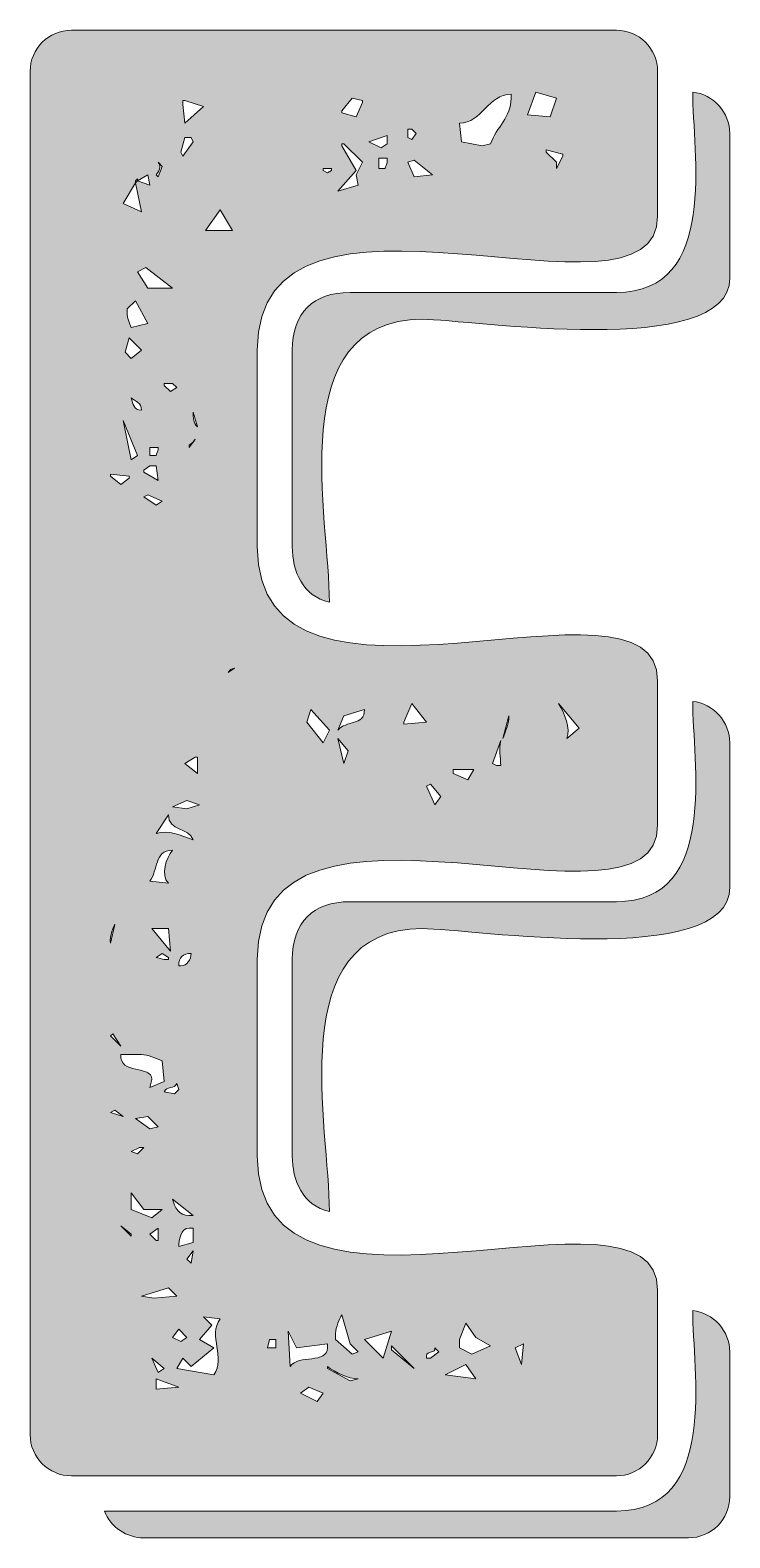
# Model space of a CAD drawing. Header units: inches. Extents: x 1.7 to 13.2, y -16.3 to -1.7.
# Drawn here: x 3.583 to 4.691, y -7.374 to -4.988 of the extents above; entities that cross this region are included whole.
import ezdxf

# ---------------------------------------------------------------- set-up
doc = ezdxf.new("R2010")
doc.units = ezdxf.units.IN
doc.header["$MEASUREMENT"] = 0
doc.layers.add('Layer 1', color=7, linetype='Continuous')

# ---------------------------------------------------------------- blocks, each defined once
blk = doc.blocks.new('block 29')
at = {"layer": 'Layer 1', "true_color": 0xffffff}
h = blk.add_hatch(color=7, dxfattribs=at)
h.dxf.hatch_style = 2
edge = h.paths.add_edge_path()
edge.add_spline(control_points=[(4.5762, -5.0532), (4.5762, -5.0532), (4.5762, -5.282), (4.5762, -5.282), (4.5762, -5.4814), (3.9422, -5.1709), (3.9422, -5.4945), (3.9422, -5.4945), (3.9422, -5.805), (3.9422, -5.805), (3.9422, -6.1286), (4.5762, -5.8181), (4.5762, -6.0174), (4.5762, -6.0174), (4.5762, -6.2462), (4.5762, -6.2462), (4.5762, -6.4456), (3.9422, -6.1351), (3.9422, -6.4587), (3.9422, -6.4587), (3.9422, -6.7692), (3.9422, -6.7692), (3.9422, -7.0928), (4.5762, -6.7823), (4.5762, -6.9817), (4.5762, -6.9817), (4.5762, -7.2105), (4.5762, -7.2105), (4.5762, -7.2464), (4.5468, -7.2758), (4.5109, -7.2758), (4.5109, -7.2758), (3.648, -7.2758), (3.648, -7.2758), (3.612, -7.2758), (3.5826, -7.2464), (3.5826, -7.2105), (3.5826, -7.2105), (3.5826, -5.0532), (3.5826, -5.0532), (3.5826, -5.0173), (3.612, -4.9879), (3.648, -4.9879), (3.648, -4.9879), (4.5109, -4.9879), (4.5109, -4.9879), (4.5468, -4.9879), (4.5762, -5.0173), (4.5762, -5.0532)], knot_values=[0, 0, 0, 0, 1, 1, 1, 2, 2, 2, 3, 3, 3, 4, 4, 4, 5, 5, 5, 6, 6, 6, 7, 7, 7, 8, 8, 8, 9, 9, 9, 10, 10, 10, 11, 11, 11, 12, 12, 12, 13, 13, 13, 14, 14, 14, 15, 15, 15, 16, 16, 16, 16], degree=3, periodic=1)
edge = h.paths.add_edge_path()
edge.add_spline(control_points=[(3.7003, -7.3314), (3.7003, -7.3314), (4.5109, -7.3314), (4.5109, -7.3314), (4.6743, -7.3314), (4.6318, -7.1091), (4.6318, -7.0143), (4.6645, -7.0176), (4.6906, -7.047), (4.6906, -7.0797), (4.6906, -7.0797), (4.6906, -7.3085), (4.6906, -7.3085), (4.6906, -7.3445), (4.6612, -7.3739), (4.6253, -7.3739), (4.6253, -7.3739), (3.7624, -7.3739), (3.7624, -7.3739), (3.7362, -7.3739), (3.7101, -7.3575), (3.7003, -7.3314)], knot_values=[0, 0, 0, 0, 1, 1, 1, 2, 2, 2, 3, 3, 3, 4, 4, 4, 5, 5, 5, 6, 6, 6, 7, 7, 7, 7], degree=3, periodic=1)
edge = h.paths.add_edge_path()
edge.add_spline(control_points=[(3.7166, -6.4031), (3.7166, -6.4031), (3.7068, -6.4227), (3.7101, -6.4325), (3.7101, -6.4325), (3.7166, -6.4031), (3.7166, -6.4031)], knot_values=[0, 0, 0, 0, 1, 1, 1, 2, 2, 2, 2], degree=3, periodic=1)
h.paths.add_polyline_path([(3.7101, -5.6939), (3.7264, -5.7069), (3.7395, -5.6971), (3.7395, -5.6939), (3.7101, -5.6906)])
h.paths.add_polyline_path([(3.7264, -6.596), (3.7134, -6.5764), (3.7101, -6.5796)])
h.paths.add_polyline_path([(3.7297, -6.7071), (3.7166, -6.6973), (3.7101, -6.7006)])
edge = h.paths.add_edge_path()
edge.add_spline(control_points=[(3.7591, -6.609), (3.7591, -6.609), (3.7264, -6.609), (3.7264, -6.609), (3.7232, -6.6417), (3.7755, -6.6254), (3.7755, -6.6483), (3.7755, -6.6483), (3.7722, -6.6613), (3.7722, -6.6613), (3.7722, -6.6613), (3.7951, -6.6515), (3.7951, -6.6515), (3.7951, -6.6515), (3.7918, -6.6189), (3.7918, -6.6189), (3.782, -6.6156), (3.7689, -6.609), (3.7591, -6.609)], knot_values=[0, 0, 0, 0, 1, 1, 1, 2, 2, 2, 3, 3, 3, 4, 4, 4, 5, 5, 5, 6, 6, 6, 6], degree=3, periodic=1)
h.paths.add_polyline_path([(3.7428, -6.8967), (3.7428, -6.8934), (3.7264, -6.8803)])
h.paths.add_polyline_path([(3.7591, -5.2755), (3.7493, -5.2297), (3.7297, -5.2624)])
h.paths.add_polyline_path([(3.7297, -5.6056), (3.7428, -5.6677), (3.7526, -5.6612)])
h.paths.add_polyline_path([(3.733, -5.4977), (3.7428, -5.5076), (3.7591, -5.4945), (3.7395, -5.4749)])
edge = h.paths.add_edge_path()
edge.add_spline(control_points=[(3.7362, -5.4291), (3.7362, -5.4291), (3.7362, -5.4356), (3.7362, -5.4356), (3.7362, -5.4422), (3.7395, -5.452), (3.7428, -5.4585), (3.7428, -5.4585), (3.7689, -5.452), (3.7689, -5.452), (3.7689, -5.452), (3.7493, -5.416), (3.7493, -5.416), (3.7493, -5.416), (3.7362, -5.4291), (3.7362, -5.4291)], knot_values=[0, 0, 0, 0, 1, 1, 1, 2, 2, 2, 3, 3, 3, 4, 4, 4, 5, 5, 5, 5], degree=3, periodic=1)
edge = h.paths.add_edge_path()
edge.add_spline(control_points=[(3.7591, -5.5893), (3.7591, -5.5762), (3.7493, -5.5762), (3.7428, -5.5697), (3.746, -5.5795), (3.746, -5.5893), (3.7591, -5.5893)], knot_values=[0, 0, 0, 0, 1, 1, 1, 2, 2, 2, 2], degree=3, periodic=1)
h.paths.add_polyline_path([(3.7558, -6.7561), (3.7428, -6.7627), (3.7526, -6.7659), (3.7624, -6.7561)])
h.paths.add_polyline_path([(3.7428, -6.8542), (3.7755, -6.8673), (3.7918, -6.8542), (3.7624, -6.8542), (3.7428, -6.828)])
edge = h.paths.add_edge_path()
edge.add_spline(control_points=[(3.7526, -5.2265), (3.7526, -5.2265), (3.7722, -5.233), (3.7722, -5.233), (3.7722, -5.233), (3.7689, -5.2167), (3.7689, -5.2167), (3.7689, -5.2167), (3.7526, -5.2265), (3.7526, -5.2265), (3.7526, -5.2265), (3.7526, -5.2232), (3.7526, -5.2232), (3.7493, -5.2265), (3.7493, -5.2265), (3.7493, -5.2297), (3.7493, -5.2297), (3.7526, -5.2265), (3.7526, -5.2265)], knot_values=[0, 0, 0, 0, 1, 1, 1, 2, 2, 2, 3, 3, 3, 4, 4, 4, 5, 5, 5, 6, 6, 6, 6], degree=3, periodic=1)
h.paths.add_polyline_path([(3.7689, -6.7071), (3.7493, -6.7104), (3.7722, -6.7267), (3.7853, -6.7234)])
h.paths.add_polyline_path([(3.7657, -5.3637), (3.7526, -5.3703), (3.7689, -5.3964), (3.8081, -5.3964)])
h.paths.add_polyline_path([(3.8016, -6.9784), (3.7591, -6.9915), (3.7787, -6.9947), (3.8147, -6.9915)])
h.paths.add_polyline_path([(3.7722, -5.6775), (3.7624, -5.6841), (3.7624, -5.6873), (3.7853, -5.7004), (3.782, -5.6775)])
h.paths.add_polyline_path([(3.782, -5.7396), (3.7918, -5.7331), (3.7689, -5.7233), (3.7624, -5.7265)])
edge = h.paths.add_edge_path()
edge.add_spline(control_points=[(3.7722, -5.6612), (3.7722, -5.6612), (3.782, -5.6612), (3.782, -5.6612), (3.782, -5.6579), (3.7853, -5.6546), (3.7853, -5.6514), (3.7853, -5.6514), (3.7853, -5.6481), (3.7853, -5.6481), (3.7853, -5.6481), (3.7722, -5.6481), (3.7722, -5.6481), (3.7722, -5.6481), (3.7722, -5.6612), (3.7722, -5.6612)], knot_values=[0, 0, 0, 0, 1, 1, 1, 2, 2, 2, 3, 3, 3, 4, 4, 4, 5, 5, 5, 5], degree=3, periodic=1)
edge = h.paths.add_edge_path()
edge.add_spline(control_points=[(3.7722, -6.3345), (3.7722, -6.3345), (3.8016, -6.3378), (3.8016, -6.3378), (3.7885, -6.3247), (3.7983, -6.2985), (3.8081, -6.2855), (3.7787, -6.2855), (3.7853, -6.3181), (3.7722, -6.3345)], knot_values=[0, 0, 0, 0, 1, 1, 1, 2, 2, 2, 3, 3, 3, 3], degree=3, periodic=1)
h.paths.add_polyline_path([(3.7722, -6.8934), (3.782, -6.9032), (3.7853, -6.9032), (3.7853, -6.8836)])
h.paths.add_polyline_path([(3.8049, -6.4456), (3.8016, -6.4097), (3.7755, -6.4097)])
h.paths.add_polyline_path([(3.7853, -7.1124), (3.7951, -7.1059), (3.7755, -7.0895)])
edge = h.paths.add_edge_path()
edge.add_spline(control_points=[(3.782, -5.2167), (3.782, -5.2167), (3.7853, -5.2199), (3.7853, -5.2199), (3.7853, -5.2199), (3.7918, -5.2036), (3.7918, -5.2036), (3.7918, -5.2036), (3.7853, -5.197), (3.7853, -5.197), (3.7918, -5.2036), (3.7853, -5.2134), (3.782, -5.2167)], knot_values=[0, 0, 0, 0, 1, 1, 1, 2, 2, 2, 3, 3, 3, 4, 4, 4, 4], degree=3, periodic=1)
edge = h.paths.add_edge_path()
edge.add_spline(control_points=[(3.782, -6.2593), (3.8016, -6.2528), (3.8212, -6.2626), (3.8408, -6.2691), (3.8343, -6.2495), (3.8016, -6.256), (3.8016, -6.2299), (3.8016, -6.2299), (3.782, -6.2593), (3.782, -6.2593)], knot_values=[0, 0, 0, 0, 1, 1, 1, 2, 2, 2, 3, 3, 3, 3], degree=3, periodic=1)
edge = h.paths.add_edge_path()
edge.add_spline(control_points=[(3.7951, -6.4587), (3.7951, -6.4587), (3.8016, -6.4587), (3.8016, -6.4587), (3.8016, -6.4587), (3.8016, -6.4554), (3.8016, -6.4554), (3.8016, -6.4554), (3.7918, -6.4489), (3.7918, -6.4489), (3.7918, -6.4489), (3.782, -6.4554), (3.782, -6.4554), (3.7853, -6.4554), (3.7918, -6.4587), (3.7951, -6.4587)], knot_values=[0, 0, 0, 0, 1, 1, 1, 2, 2, 2, 3, 3, 3, 4, 4, 4, 5, 5, 5, 5], degree=3, periodic=1)
h.paths.add_polyline_path([(3.782, -7.1386), (3.8179, -7.1353), (3.782, -7.1222)])
h.paths.add_polyline_path([(3.7951, -5.55), (3.8049, -5.5599), (3.8147, -5.5533), (3.8081, -5.5468), (3.7951, -5.5468)])
edge = h.paths.add_edge_path()
edge.add_spline(control_points=[(3.7951, -6.6679), (3.7951, -6.6679), (3.8114, -6.6712), (3.8114, -6.6712), (3.8114, -6.6712), (3.8179, -6.6646), (3.8179, -6.6646), (3.8179, -6.6646), (3.8147, -6.6548), (3.8147, -6.6548), (3.8114, -6.6646), (3.7983, -6.6581), (3.7951, -6.6679)], knot_values=[0, 0, 0, 0, 1, 1, 1, 2, 2, 2, 3, 3, 3, 4, 4, 4, 4], degree=3, periodic=1)
h.paths.add_polyline_path([(3.831, -6.2201), (3.8506, -6.2136), (3.831, -6.207), (3.8081, -6.2168)])
edge = h.paths.add_edge_path()
edge.add_spline(control_points=[(3.8081, -6.8378), (3.8114, -6.8509), (3.8179, -6.864), (3.8343, -6.864), (3.8343, -6.864), (3.8408, -6.864), (3.8408, -6.864), (3.8408, -6.864), (3.8081, -6.8378), (3.8081, -6.8378)], knot_values=[0, 0, 0, 0, 1, 1, 1, 2, 2, 2, 3, 3, 3, 3], degree=3, periodic=1)
h.paths.add_polyline_path([(3.8179, -7.0438), (3.8081, -7.0568), (3.8212, -7.0634), (3.831, -7.0568)])
edge = h.paths.add_edge_path()
edge.add_spline(control_points=[(3.8735, -7.0732), (3.8735, -7.0732), (3.8376, -7.1026), (3.8376, -7.1026), (3.8376, -7.1026), (3.8245, -7.0895), (3.8245, -7.0895), (3.8245, -7.0895), (3.8147, -7.1059), (3.8147, -7.1059), (3.8147, -7.1059), (3.8735, -7.1157), (3.8735, -7.1157), (3.8931, -7.0895), (3.8637, -7.0536), (3.8833, -7.0274), (3.8833, -7.0274), (3.8572, -7.0242), (3.8572, -7.0242), (3.8572, -7.0242), (3.8702, -7.0372), (3.8702, -7.0372), (3.8702, -7.0372), (3.8506, -7.0601), (3.8506, -7.0601), (3.8506, -7.0601), (3.8735, -7.0732), (3.8735, -7.0732)], knot_values=[0, 0, 0, 0, 1, 1, 1, 2, 2, 2, 3, 3, 3, 4, 4, 4, 5, 5, 5, 6, 6, 6, 7, 7, 7, 8, 8, 8, 9, 9, 9, 9], degree=3, periodic=1)
edge = h.paths.add_edge_path()
edge.add_spline(control_points=[(3.8179, -6.4685), (3.8179, -6.4685), (3.8212, -6.4685), (3.8212, -6.4685), (3.831, -6.4685), (3.8376, -6.4587), (3.8376, -6.4489), (3.8245, -6.4489), (3.8179, -6.4554), (3.8179, -6.4685)], knot_values=[0, 0, 0, 0, 1, 1, 1, 2, 2, 2, 3, 3, 3, 3], degree=3, periodic=1)
edge = h.paths.add_edge_path()
edge.add_spline(control_points=[(3.8343, -6.8836), (3.8212, -6.8836), (3.8179, -6.9032), (3.8179, -6.913), (3.8179, -6.913), (3.8408, -6.9065), (3.8408, -6.9065), (3.8408, -6.9065), (3.8408, -6.8836), (3.8408, -6.8836), (3.8408, -6.8836), (3.8343, -6.8836), (3.8343, -6.8836)], knot_values=[0, 0, 0, 0, 1, 1, 1, 2, 2, 2, 3, 3, 3, 4, 4, 4, 4], degree=3, periodic=1)
h.paths.add_polyline_path([(3.8212, -5.1807), (3.8245, -5.1872), (3.8408, -5.1644), (3.8376, -5.1578), (3.8278, -5.1578)])
h.paths.add_polyline_path([(3.8278, -5.099), (3.8245, -5.099), (3.8245, -5.1055), (3.8278, -5.1349), (3.8572, -5.1088)])
h.paths.add_polyline_path([(3.8474, -6.1384), (3.8441, -6.1384), (3.8278, -6.1482), (3.8474, -6.1645)])
h.paths.add_polyline_path([(3.8408, -6.9196), (3.831, -6.9326), (3.8376, -6.9392)])
edge = h.paths.add_edge_path()
edge.add_spline(control_points=[(3.8343, -5.6481), (3.8343, -5.6481), (3.8343, -5.6448), (3.8343, -5.6448), (3.8376, -5.6416), (3.8408, -5.6416), (3.8441, -5.635), (3.8441, -5.635), (3.8343, -5.6481), (3.8343, -5.6481)], knot_values=[0, 0, 0, 0, 1, 1, 1, 2, 2, 2, 3, 3, 3, 3], degree=3, periodic=1)
edge = h.paths.add_edge_path()
edge.add_spline(control_points=[(3.8408, -5.5925), (3.8408, -5.6023), (3.8408, -5.6089), (3.8474, -5.6154), (3.8474, -5.6154), (3.8408, -5.5925), (3.8408, -5.5925)], knot_values=[0, 0, 0, 0, 1, 1, 1, 2, 2, 2, 2], degree=3, periodic=1)
h.paths.add_polyline_path([(3.8604, -5.3049), (3.9029, -5.3049), (3.8833, -5.2722)])
edge = h.paths.add_edge_path()
edge.add_spline(control_points=[(3.8964, -6.0044), (3.8964, -6.0044), (3.9062, -5.9978), (3.9062, -5.9978), (3.8997, -5.9978), (3.8997, -6.0011), (3.8964, -6.0044)], knot_values=[0, 0, 0, 0, 1, 1, 1, 2, 2, 2, 2], degree=3, periodic=1)
h.paths.add_polyline_path([(3.9585, -7.0732), (3.9716, -7.0732), (3.9716, -7.0601), (3.9618, -7.0601)])
edge = h.paths.add_edge_path()
edge.add_spline(control_points=[(3.9944, -7.1026), (4.0075, -7.083), (4.0533, -7.0993), (4.0533, -7.0732), (4.0533, -7.0732), (4.0533, -7.0666), (4.0533, -7.0666), (4.0533, -7.0666), (4.0043, -7.0732), (4.0043, -7.0732), (4.0043, -7.0732), (3.9912, -7.047), (3.9912, -7.047), (3.9912, -7.047), (3.9944, -7.1026), (3.9944, -7.1026)], knot_values=[0, 0, 0, 0, 1, 1, 1, 2, 2, 2, 3, 3, 3, 4, 4, 4, 5, 5, 5, 5], degree=3, periodic=1)
edge = h.paths.add_edge_path()
edge.add_spline(control_points=[(4.2036, -5.4455), (3.9814, -5.4455), (4.0566, -5.7625), (4.0566, -5.8932), (4.0141, -5.8834), (3.9977, -5.8442), (3.9977, -5.805), (3.9977, -5.805), (3.9977, -5.4945), (3.9977, -5.4945), (3.9977, -5.4356), (4.0304, -5.403), (4.0892, -5.403), (4.0892, -5.403), (4.5109, -5.403), (4.5109, -5.403), (4.6743, -5.403), (4.6318, -5.1807), (4.6318, -5.0859), (4.6645, -5.0892), (4.6906, -5.1186), (4.6906, -5.1513), (4.6906, -5.1513), (4.6906, -5.3801), (4.6906, -5.3801), (4.6906, -5.5108), (4.2788, -5.4455), (4.2036, -5.4455)], knot_values=[0, 0, 0, 0, 1, 1, 1, 2, 2, 2, 3, 3, 3, 4, 4, 4, 5, 5, 5, 6, 6, 6, 7, 7, 7, 8, 8, 8, 9, 9, 9, 9], degree=3, periodic=1)
edge = h.paths.add_edge_path()
edge.add_spline(control_points=[(4.2036, -6.4097), (3.9814, -6.4097), (4.0566, -6.7267), (4.0566, -6.8575), (4.0141, -6.8477), (3.9977, -6.8084), (3.9977, -6.7692), (3.9977, -6.7692), (3.9977, -6.4587), (3.9977, -6.4587), (3.9977, -6.3999), (4.0304, -6.3672), (4.0892, -6.3672), (4.0892, -6.3672), (4.5109, -6.3672), (4.5109, -6.3672), (4.6743, -6.3672), (4.6318, -6.1449), (4.6318, -6.0501), (4.6645, -6.0534), (4.6906, -6.0828), (4.6906, -6.1155), (4.6906, -6.1155), (4.6906, -6.3443), (4.6906, -6.3443), (4.6906, -6.475), (4.2788, -6.4097), (4.2036, -6.4097)], knot_values=[0, 0, 0, 0, 1, 1, 1, 2, 2, 2, 3, 3, 3, 4, 4, 4, 5, 5, 5, 6, 6, 6, 7, 7, 7, 8, 8, 8, 9, 9, 9, 9], degree=3, periodic=1)
h.paths.add_polyline_path([(4.0239, -7.1353), (4.0108, -7.1451), (4.0369, -7.1582), (4.0467, -7.1451)])
h.paths.add_polyline_path([(4.0566, -6.0959), (4.0271, -6.0632), (4.0206, -6.0828), (4.0467, -6.1155)])
h.paths.add_polyline_path([(4.0467, -5.2101), (4.0533, -5.2134), (4.0598, -5.2101), (4.0598, -5.2069), (4.0467, -5.2069)])
edge = h.paths.add_edge_path()
edge.add_spline(control_points=[(4.0533, -7.1059), (4.0533, -7.1059), (4.0892, -7.1255), (4.0892, -7.1255), (4.0892, -7.1255), (4.1023, -7.1222), (4.1023, -7.1222), (4.086, -7.1222), (4.0664, -7.1124), (4.0533, -7.1026), (4.0533, -7.1026), (4.0533, -7.1059), (4.0533, -7.1059)], knot_values=[0, 0, 0, 0, 1, 1, 1, 2, 2, 2, 3, 3, 3, 4, 4, 4, 4], degree=3, periodic=1)
edge = h.paths.add_edge_path()
edge.add_spline(control_points=[(4.0925, -7.083), (4.0925, -7.083), (4.1023, -7.0797), (4.1023, -7.0797), (4.1023, -7.0797), (4.0892, -7.0666), (4.0892, -7.0666), (4.0892, -7.0666), (4.0762, -7.0209), (4.0762, -7.0209), (4.0729, -7.0274), (4.0664, -7.0405), (4.0664, -7.0503), (4.0664, -7.0503), (4.0664, -7.0601), (4.0664, -7.0601), (4.0664, -7.0601), (4.0925, -7.083), (4.0925, -7.083)], knot_values=[0, 0, 0, 0, 1, 1, 1, 2, 2, 2, 3, 3, 3, 4, 4, 4, 5, 5, 5, 6, 6, 6, 6], degree=3, periodic=1)
h.paths.add_polyline_path([(4.0762, -5.1709), (4.099, -5.2101), (4.0696, -5.2428), (4.1023, -5.233), (4.099, -5.2167), (4.1088, -5.197), (4.0794, -5.1676), (4.0762, -5.1676)])
edge = h.paths.add_edge_path()
edge.add_spline(control_points=[(4.0794, -6.073), (4.0794, -6.073), (4.0696, -6.0959), (4.0696, -6.0959), (4.0827, -6.0795), (4.1121, -6.0894), (4.1121, -6.0632), (4.1121, -6.0632), (4.0794, -6.073), (4.0794, -6.073)], knot_values=[0, 0, 0, 0, 1, 1, 1, 2, 2, 2, 3, 3, 3, 3], degree=3, periodic=1)
h.paths.add_polyline_path([(4.0794, -6.1482), (4.086, -6.1286), (4.0696, -6.109)])
h.paths.add_polyline_path([(4.0925, -5.0957), (4.0762, -5.1153), (4.0762, -5.1186), (4.099, -5.1251), (4.1088, -5.1023), (4.1088, -5.099)])
h.paths.add_polyline_path([(4.1121, -7.0601), (4.1415, -7.0895), (4.1546, -7.047)])
h.paths.add_polyline_path([(4.1187, -5.1644), (4.1383, -5.1742), (4.1481, -5.1676), (4.1481, -5.1546)])
edge = h.paths.add_edge_path()
edge.add_spline(control_points=[(4.135, -5.2069), (4.135, -5.2069), (4.1448, -5.2069), (4.1448, -5.2069), (4.1448, -5.2036), (4.1481, -5.2003), (4.1481, -5.197), (4.1481, -5.197), (4.1481, -5.1905), (4.1481, -5.1905), (4.1481, -5.1905), (4.135, -5.1905), (4.135, -5.1905), (4.135, -5.1905), (4.135, -5.2069), (4.135, -5.2069)], knot_values=[0, 0, 0, 0, 1, 1, 1, 2, 2, 2, 3, 3, 3, 4, 4, 4, 5, 5, 5, 5], degree=3, periodic=1)
h.paths.add_polyline_path([(4.1546, -7.0764), (4.1906, -7.1059), (4.1546, -7.0699)])
h.paths.add_polyline_path([(4.1742, -6.0828), (4.1742, -6.0861), (4.2102, -6.0828), (4.1873, -6.0534)])
h.paths.add_polyline_path([(4.1808, -5.1578), (4.1873, -5.1611), (4.1938, -5.1513), (4.1873, -5.1447), (4.1808, -5.1447)])
h.paths.add_polyline_path([(4.1906, -5.2199), (4.22, -5.2167), (4.1906, -5.1938), (4.1808, -5.197)])
h.paths.add_polyline_path([(4.2232, -6.2136), (4.2331, -6.2005), (4.2167, -6.1809), (4.2102, -6.1841)])
edge = h.paths.add_edge_path()
edge.add_spline(control_points=[(4.2102, -7.0863), (4.2102, -7.0863), (4.2102, -7.0895), (4.2102, -7.0895), (4.2102, -7.0895), (4.2167, -7.0895), (4.2167, -7.0895), (4.2167, -7.0895), (4.2298, -7.0797), (4.2298, -7.0797), (4.2298, -7.0797), (4.2232, -7.0732), (4.2232, -7.0732), (4.2265, -7.083), (4.2102, -7.0764), (4.2102, -7.0863)], knot_values=[0, 0, 0, 0, 1, 1, 1, 2, 2, 2, 3, 3, 3, 4, 4, 4, 5, 5, 5, 5], degree=3, periodic=1)
h.paths.add_polyline_path([(4.2396, -7.1157), (4.2886, -7.1222), (4.2723, -7.0993)])
h.paths.add_polyline_path([(4.2853, -6.158), (4.2527, -6.158), (4.2527, -6.1645), (4.2755, -6.1743)])
edge = h.paths.add_edge_path()
edge.add_spline(control_points=[(4.2625, -5.1349), (4.2625, -5.1349), (4.2657, -5.1644), (4.2657, -5.1644), (4.2657, -5.1644), (4.2984, -5.1709), (4.2984, -5.1709), (4.2984, -5.1709), (4.3115, -5.1676), (4.3115, -5.1676), (4.3213, -5.1415), (4.3442, -5.1251), (4.3442, -5.0957), (4.3442, -5.0957), (4.3442, -5.0892), (4.3442, -5.0892), (4.3082, -5.0892), (4.2984, -5.1349), (4.2625, -5.1349)], knot_values=[0, 0, 0, 0, 1, 1, 1, 2, 2, 2, 3, 3, 3, 4, 4, 4, 5, 5, 5, 6, 6, 6, 6], degree=3, periodic=1)
h.paths.add_polyline_path([(4.2886, -7.0568), (4.2723, -7.034), (4.2625, -7.0601), (4.2625, -7.0732), (4.2821, -7.083), (4.3115, -7.0699)])
edge = h.paths.add_edge_path()
edge.add_spline(control_points=[(4.3278, -6.1122), (4.3278, -6.1122), (4.3148, -6.1482), (4.3148, -6.1482), (4.3148, -6.1482), (4.3213, -6.1515), (4.3213, -6.1515), (4.3213, -6.1515), (4.3278, -6.1515), (4.3278, -6.1515), (4.3278, -6.1384), (4.3246, -6.1253), (4.3278, -6.1122)], knot_values=[0, 0, 0, 0, 1, 1, 1, 2, 2, 2, 3, 3, 3, 4, 4, 4, 4], degree=3, periodic=1)
edge = h.paths.add_edge_path()
edge.add_spline(control_points=[(4.3311, -6.109), (4.3311, -6.109), (4.3409, -6.0861), (4.3409, -6.073), (4.3409, -6.073), (4.3311, -6.109), (4.3311, -6.109)], knot_values=[0, 0, 0, 0, 1, 1, 1, 2, 2, 2, 2], degree=3, periodic=1)
h.paths.add_polyline_path([(4.3638, -7.0666), (4.3507, -7.0732), (4.3605, -7.0993)])
h.paths.add_polyline_path([(4.3703, -5.1219), (4.4063, -5.1251), (4.4161, -5.0957), (4.3834, -5.0859)])
h.paths.add_polyline_path([(4.4161, -5.2069), (4.4259, -5.1872), (4.4259, -5.184), (4.3997, -5.1774), (4.3997, -5.1807), (4.4161, -5.197)])
edge = h.paths.add_edge_path()
edge.add_spline(control_points=[(4.4324, -6.109), (4.4324, -6.109), (4.452, -6.0926), (4.452, -6.0926), (4.452, -6.0926), (4.4194, -6.0534), (4.4194, -6.0534), (4.4292, -6.0697), (4.439, -6.0926), (4.4324, -6.109)], knot_values=[0, 0, 0, 0, 1, 1, 1, 2, 2, 2, 3, 3, 3, 3], degree=3, periodic=1)
at = {"layer": 'Layer 1', "lineweight": 0}
for points in [[(3.8278, -5.099), (3.8245, -5.099), (3.8245, -5.1055), (3.8278, -5.1349), (3.8572, -5.1088), (3.8278, -5.099)], [(4.0925, -5.0957), (4.0762, -5.1153), (4.0762, -5.1186), (4.099, -5.1251), (4.1088, -5.1023), (4.1088, -5.099), (4.0925, -5.0957)], [(4.3703, -5.1219), (4.4063, -5.1251), (4.4161, -5.0957), (4.3834, -5.0859), (4.3703, -5.1219)], [(4.1808, -5.1578), (4.1873, -5.1611), (4.1938, -5.1513), (4.1873, -5.1447), (4.1808, -5.1447), (4.1808, -5.1578)], [(3.8212, -5.1807), (3.8245, -5.1872), (3.8408, -5.1644), (3.8376, -5.1578), (3.8278, -5.1578), (3.8212, -5.1807)], [(4.0762, -5.1709), (4.099, -5.2101), (4.0696, -5.2428), (4.1023, -5.233), (4.099, -5.2167), (4.1088, -5.197), (4.0794, -5.1676), (4.0762, -5.1676), (4.0762, -5.1709)], [(4.1187, -5.1644), (4.1383, -5.1742), (4.1481, -5.1676), (4.1481, -5.1546), (4.1187, -5.1644)], [(4.4161, -5.2069), (4.4259, -5.1872), (4.4259, -5.184), (4.3997, -5.1774), (4.3997, -5.1807), (4.4161, -5.197), (4.4161, -5.2069)], [(4.1906, -5.2199), (4.22, -5.2167), (4.1906, -5.1938), (4.1808, -5.197), (4.1906, -5.2199)], [(4.0467, -5.2101), (4.0533, -5.2134), (4.0598, -5.2101), (4.0598, -5.2069), (4.0467, -5.2069), (4.0467, -5.2101)], [(3.7591, -5.2755), (3.7493, -5.2297), (3.7297, -5.2624), (3.7591, -5.2755)], [(3.8604, -5.3049), (3.9029, -5.3049), (3.8833, -5.2722), (3.8604, -5.3049)], [(3.7657, -5.3637), (3.7526, -5.3703), (3.7689, -5.3964), (3.8081, -5.3964), (3.7657, -5.3637)], [(3.733, -5.4977), (3.7428, -5.5076), (3.7591, -5.4945), (3.7395, -5.4749), (3.733, -5.4977)], [(3.7951, -5.55), (3.8049, -5.5599), (3.8147, -5.5533), (3.8081, -5.5468), (3.7951, -5.5468), (3.7951, -5.55)], [(3.7297, -5.6056), (3.7428, -5.6677), (3.7526, -5.6612), (3.7297, -5.6056)], [(3.7722, -5.6775), (3.7624, -5.6841), (3.7624, -5.6873), (3.7853, -5.7004), (3.782, -5.6775), (3.7722, -5.6775)], [(3.7101, -5.6939), (3.7264, -5.7069), (3.7395, -5.6971), (3.7395, -5.6939), (3.7101, -5.6906), (3.7101, -5.6939)], [(3.782, -5.7396), (3.7918, -5.7331), (3.7689, -5.7233), (3.7624, -5.7265), (3.782, -5.7396)], [(4.1742, -6.0828), (4.1742, -6.0861), (4.2102, -6.0828), (4.1873, -6.0534), (4.1742, -6.0828)], [(4.0566, -6.0959), (4.0271, -6.0632), (4.0206, -6.0828), (4.0467, -6.1155), (4.0566, -6.0959)], [(4.0794, -6.1482), (4.086, -6.1286), (4.0696, -6.109), (4.0794, -6.1482)], [(3.8474, -6.1384), (3.8441, -6.1384), (3.8278, -6.1482), (3.8474, -6.1645), (3.8474, -6.1384)], [(4.2853, -6.158), (4.2527, -6.158), (4.2527, -6.1645), (4.2755, -6.1743), (4.2853, -6.158)], [(4.2232, -6.2136), (4.2331, -6.2005), (4.2167, -6.1809), (4.2102, -6.1841), (4.2232, -6.2136)], [(3.831, -6.2201), (3.8506, -6.2136), (3.831, -6.207), (3.8081, -6.2168), (3.831, -6.2201)], [(3.8049, -6.4456), (3.8016, -6.4097), (3.7755, -6.4097), (3.8049, -6.4456)], [(3.7264, -6.596), (3.7134, -6.5764), (3.7101, -6.5796), (3.7264, -6.596)], [(3.7297, -6.7071), (3.7166, -6.6973), (3.7101, -6.7006), (3.7297, -6.7071)], [(3.7689, -6.7071), (3.7493, -6.7104), (3.7722, -6.7267), (3.7853, -6.7234), (3.7689, -6.7071)], [(3.7558, -6.7561), (3.7428, -6.7627), (3.7526, -6.7659), (3.7624, -6.7561), (3.7558, -6.7561)], [(3.7428, -6.8542), (3.7755, -6.8673), (3.7918, -6.8542), (3.7624, -6.8542), (3.7428, -6.828), (3.7428, -6.8542)], [(3.7428, -6.8967), (3.7428, -6.8934), (3.7264, -6.8803), (3.7428, -6.8967)], [(3.7722, -6.8934), (3.782, -6.9032), (3.7853, -6.9032), (3.7853, -6.8836), (3.7722, -6.8934)], [(3.8408, -6.9196), (3.831, -6.9326), (3.8376, -6.9392), (3.8408, -6.9196)], [(3.8016, -6.9784), (3.7591, -6.9915), (3.7787, -6.9947), (3.8147, -6.9915), (3.8016, -6.9784)], [(4.2886, -7.0568), (4.2723, -7.034), (4.2625, -7.0601), (4.2625, -7.0732), (4.2821, -7.083), (4.3115, -7.0699), (4.2886, -7.0568)], [(3.8179, -7.0438), (3.8081, -7.0568), (3.8212, -7.0634), (3.831, -7.0568), (3.8179, -7.0438)], [(3.9585, -7.0732), (3.9716, -7.0732), (3.9716, -7.0601), (3.9618, -7.0601), (3.9585, -7.0732)], [(4.1121, -7.0601), (4.1415, -7.0895), (4.1546, -7.047), (4.1121, -7.0601)], [(4.1546, -7.0764), (4.1906, -7.1059), (4.1546, -7.0699), (4.1546, -7.0764)], [(4.3638, -7.0666), (4.3507, -7.0732), (4.3605, -7.0993), (4.3638, -7.0666)], [(3.7853, -7.1124), (3.7951, -7.1059), (3.7755, -7.0895), (3.7853, -7.1124)], [(4.2396, -7.1157), (4.2886, -7.1222), (4.2723, -7.0993), (4.2396, -7.1157)], [(3.782, -7.1386), (3.8179, -7.1353), (3.782, -7.1222), (3.782, -7.1386)], [(4.0239, -7.1353), (4.0108, -7.1451), (4.0369, -7.1582), (4.0467, -7.1451), (4.0239, -7.1353)]]:
    blk.add_lwpolyline(points, dxfattribs=at)
for points, knots in [([(4.5762, -5.0532), (4.5762, -5.0532), (4.5762, -5.282), (4.5762, -5.282), (4.5762, -5.4814), (3.9422, -5.1709), (3.9422, -5.4945), (3.9422, -5.4945), (3.9422, -5.805), (3.9422, -5.805), (3.9422, -6.1286), (4.5762, -5.8181), (4.5762, -6.0174), (4.5762, -6.0174), (4.5762, -6.2462), (4.5762, -6.2462), (4.5762, -6.4456), (3.9422, -6.1351), (3.9422, -6.4587), (3.9422, -6.4587), (3.9422, -6.7692), (3.9422, -6.7692), (3.9422, -7.0928), (4.5762, -6.7823), (4.5762, -6.9817), (4.5762, -6.9817), (4.5762, -7.2105), (4.5762, -7.2105), (4.5762, -7.2464), (4.5468, -7.2758), (4.5109, -7.2758), (4.5109, -7.2758), (3.648, -7.2758), (3.648, -7.2758), (3.612, -7.2758), (3.5826, -7.2464), (3.5826, -7.2105), (3.5826, -7.2105), (3.5826, -5.0532), (3.5826, -5.0532), (3.5826, -5.0173), (3.612, -4.9879), (3.648, -4.9879), (3.648, -4.9879), (4.5109, -4.9879), (4.5109, -4.9879), (4.5468, -4.9879), (4.5762, -5.0173), (4.5762, -5.0532)], [0, 0, 0, 0, 1, 1, 1, 2, 2, 2, 3, 3, 3, 4, 4, 4, 5, 5, 5, 6, 6, 6, 7, 7, 7, 8, 8, 8, 9, 9, 9, 10, 10, 10, 11, 11, 11, 12, 12, 12, 13, 13, 13, 14, 14, 14, 15, 15, 15, 16, 16, 16, 16]), ([(4.2036, -5.4455), (3.9814, -5.4455), (4.0566, -5.7625), (4.0566, -5.8932), (4.0141, -5.8834), (3.9977, -5.8442), (3.9977, -5.805), (3.9977, -5.805), (3.9977, -5.4945), (3.9977, -5.4945), (3.9977, -5.4356), (4.0304, -5.403), (4.0892, -5.403), (4.0892, -5.403), (4.5109, -5.403), (4.5109, -5.403), (4.6743, -5.403), (4.6318, -5.1807), (4.6318, -5.0859), (4.6645, -5.0892), (4.6906, -5.1186), (4.6906, -5.1513), (4.6906, -5.1513), (4.6906, -5.3801), (4.6906, -5.3801), (4.6906, -5.5108), (4.2788, -5.4455), (4.2036, -5.4455)], [0, 0, 0, 0, 1, 1, 1, 2, 2, 2, 3, 3, 3, 4, 4, 4, 5, 5, 5, 6, 6, 6, 7, 7, 7, 8, 8, 8, 9, 9, 9, 9]), ([(4.2625, -5.1349), (4.2625, -5.1349), (4.2657, -5.1644), (4.2657, -5.1644), (4.2657, -5.1644), (4.2984, -5.1709), (4.2984, -5.1709), (4.2984, -5.1709), (4.3115, -5.1676), (4.3115, -5.1676), (4.3213, -5.1415), (4.3442, -5.1251), (4.3442, -5.0957), (4.3442, -5.0957), (4.3442, -5.0892), (4.3442, -5.0892), (4.3082, -5.0892), (4.2984, -5.1349), (4.2625, -5.1349)], [0, 0, 0, 0, 1, 1, 1, 2, 2, 2, 3, 3, 3, 4, 4, 4, 5, 5, 5, 6, 6, 6, 6]), ([(3.782, -5.2167), (3.782, -5.2167), (3.7853, -5.2199), (3.7853, -5.2199), (3.7853, -5.2199), (3.7918, -5.2036), (3.7918, -5.2036), (3.7918, -5.2036), (3.7853, -5.197), (3.7853, -5.197), (3.7918, -5.2036), (3.7853, -5.2134), (3.782, -5.2167)], [0, 0, 0, 0, 1, 1, 1, 2, 2, 2, 3, 3, 3, 4, 4, 4, 4]), ([(4.135, -5.2069), (4.135, -5.2069), (4.1448, -5.2069), (4.1448, -5.2069), (4.1448, -5.2036), (4.1481, -5.2003), (4.1481, -5.197), (4.1481, -5.197), (4.1481, -5.1905), (4.1481, -5.1905), (4.1481, -5.1905), (4.135, -5.1905), (4.135, -5.1905), (4.135, -5.1905), (4.135, -5.2069), (4.135, -5.2069)], [0, 0, 0, 0, 1, 1, 1, 2, 2, 2, 3, 3, 3, 4, 4, 4, 5, 5, 5, 5]), ([(3.7526, -5.2265), (3.7526, -5.2265), (3.7722, -5.233), (3.7722, -5.233), (3.7722, -5.233), (3.7689, -5.2167), (3.7689, -5.2167), (3.7689, -5.2167), (3.7526, -5.2265), (3.7526, -5.2265), (3.7526, -5.2265), (3.7526, -5.2232), (3.7526, -5.2232), (3.7493, -5.2265), (3.7493, -5.2265), (3.7493, -5.2297), (3.7493, -5.2297), (3.7526, -5.2265), (3.7526, -5.2265)], [0, 0, 0, 0, 1, 1, 1, 2, 2, 2, 3, 3, 3, 4, 4, 4, 5, 5, 5, 6, 6, 6, 6]), ([(3.7362, -5.4291), (3.7362, -5.4291), (3.7362, -5.4356), (3.7362, -5.4356), (3.7362, -5.4422), (3.7395, -5.452), (3.7428, -5.4585), (3.7428, -5.4585), (3.7689, -5.452), (3.7689, -5.452), (3.7689, -5.452), (3.7493, -5.416), (3.7493, -5.416), (3.7493, -5.416), (3.7362, -5.4291), (3.7362, -5.4291)], [0, 0, 0, 0, 1, 1, 1, 2, 2, 2, 3, 3, 3, 4, 4, 4, 5, 5, 5, 5]), ([(3.7591, -5.5893), (3.7591, -5.5762), (3.7493, -5.5762), (3.7428, -5.5697), (3.746, -5.5795), (3.746, -5.5893), (3.7591, -5.5893)], [0, 0, 0, 0, 1, 1, 1, 2, 2, 2, 2]), ([(3.8408, -5.5925), (3.8408, -5.6023), (3.8408, -5.6089), (3.8474, -5.6154), (3.8474, -5.6154), (3.8408, -5.5925), (3.8408, -5.5925)], [0, 0, 0, 0, 1, 1, 1, 2, 2, 2, 2]), ([(3.7722, -5.6612), (3.7722, -5.6612), (3.782, -5.6612), (3.782, -5.6612), (3.782, -5.6579), (3.7853, -5.6546), (3.7853, -5.6514), (3.7853, -5.6514), (3.7853, -5.6481), (3.7853, -5.6481), (3.7853, -5.6481), (3.7722, -5.6481), (3.7722, -5.6481), (3.7722, -5.6481), (3.7722, -5.6612), (3.7722, -5.6612)], [0, 0, 0, 0, 1, 1, 1, 2, 2, 2, 3, 3, 3, 4, 4, 4, 5, 5, 5, 5]), ([(3.8343, -5.6481), (3.8343, -5.6481), (3.8343, -5.6448), (3.8343, -5.6448), (3.8376, -5.6416), (3.8408, -5.6416), (3.8441, -5.635), (3.8441, -5.635), (3.8343, -5.6481), (3.8343, -5.6481)], [0, 0, 0, 0, 1, 1, 1, 2, 2, 2, 3, 3, 3, 3]), ([(3.8964, -6.0044), (3.8964, -6.0044), (3.9062, -5.9978), (3.9062, -5.9978), (3.8997, -5.9978), (3.8997, -6.0011), (3.8964, -6.0044)], [0, 0, 0, 0, 1, 1, 1, 2, 2, 2, 2]), ([(4.2036, -6.4097), (3.9814, -6.4097), (4.0566, -6.7267), (4.0566, -6.8575), (4.0141, -6.8477), (3.9977, -6.8084), (3.9977, -6.7692), (3.9977, -6.7692), (3.9977, -6.4587), (3.9977, -6.4587), (3.9977, -6.3999), (4.0304, -6.3672), (4.0892, -6.3672), (4.0892, -6.3672), (4.5109, -6.3672), (4.5109, -6.3672), (4.6743, -6.3672), (4.6318, -6.1449), (4.6318, -6.0501), (4.6645, -6.0534), (4.6906, -6.0828), (4.6906, -6.1155), (4.6906, -6.1155), (4.6906, -6.3443), (4.6906, -6.3443), (4.6906, -6.475), (4.2788, -6.4097), (4.2036, -6.4097)], [0, 0, 0, 0, 1, 1, 1, 2, 2, 2, 3, 3, 3, 4, 4, 4, 5, 5, 5, 6, 6, 6, 7, 7, 7, 8, 8, 8, 9, 9, 9, 9]), ([(4.4324, -6.109), (4.4324, -6.109), (4.452, -6.0926), (4.452, -6.0926), (4.452, -6.0926), (4.4194, -6.0534), (4.4194, -6.0534), (4.4292, -6.0697), (4.439, -6.0926), (4.4324, -6.109)], [0, 0, 0, 0, 1, 1, 1, 2, 2, 2, 3, 3, 3, 3]), ([(4.0794, -6.073), (4.0794, -6.073), (4.0696, -6.0959), (4.0696, -6.0959), (4.0827, -6.0795), (4.1121, -6.0894), (4.1121, -6.0632), (4.1121, -6.0632), (4.0794, -6.073), (4.0794, -6.073)], [0, 0, 0, 0, 1, 1, 1, 2, 2, 2, 3, 3, 3, 3]), ([(4.3311, -6.109), (4.3311, -6.109), (4.3409, -6.0861), (4.3409, -6.073), (4.3409, -6.073), (4.3311, -6.109), (4.3311, -6.109)], [0, 0, 0, 0, 1, 1, 1, 2, 2, 2, 2]), ([(4.3278, -6.1122), (4.3278, -6.1122), (4.3148, -6.1482), (4.3148, -6.1482), (4.3148, -6.1482), (4.3213, -6.1515), (4.3213, -6.1515), (4.3213, -6.1515), (4.3278, -6.1515), (4.3278, -6.1515), (4.3278, -6.1384), (4.3246, -6.1253), (4.3278, -6.1122)], [0, 0, 0, 0, 1, 1, 1, 2, 2, 2, 3, 3, 3, 4, 4, 4, 4]), ([(3.782, -6.2593), (3.8016, -6.2528), (3.8212, -6.2626), (3.8408, -6.2691), (3.8343, -6.2495), (3.8016, -6.256), (3.8016, -6.2299), (3.8016, -6.2299), (3.782, -6.2593), (3.782, -6.2593)], [0, 0, 0, 0, 1, 1, 1, 2, 2, 2, 3, 3, 3, 3]), ([(3.7722, -6.3345), (3.7722, -6.3345), (3.8016, -6.3378), (3.8016, -6.3378), (3.7885, -6.3247), (3.7983, -6.2985), (3.8081, -6.2855), (3.7787, -6.2855), (3.7853, -6.3181), (3.7722, -6.3345)], [0, 0, 0, 0, 1, 1, 1, 2, 2, 2, 3, 3, 3, 3]), ([(3.7166, -6.4031), (3.7166, -6.4031), (3.7068, -6.4227), (3.7101, -6.4325), (3.7101, -6.4325), (3.7166, -6.4031), (3.7166, -6.4031)], [0, 0, 0, 0, 1, 1, 1, 2, 2, 2, 2]), ([(3.7951, -6.4587), (3.7951, -6.4587), (3.8016, -6.4587), (3.8016, -6.4587), (3.8016, -6.4587), (3.8016, -6.4554), (3.8016, -6.4554), (3.8016, -6.4554), (3.7918, -6.4489), (3.7918, -6.4489), (3.7918, -6.4489), (3.782, -6.4554), (3.782, -6.4554), (3.7853, -6.4554), (3.7918, -6.4587), (3.7951, -6.4587)], [0, 0, 0, 0, 1, 1, 1, 2, 2, 2, 3, 3, 3, 4, 4, 4, 5, 5, 5, 5]), ([(3.8179, -6.4685), (3.8179, -6.4685), (3.8212, -6.4685), (3.8212, -6.4685), (3.831, -6.4685), (3.8376, -6.4587), (3.8376, -6.4489), (3.8245, -6.4489), (3.8179, -6.4554), (3.8179, -6.4685)], [0, 0, 0, 0, 1, 1, 1, 2, 2, 2, 3, 3, 3, 3]), ([(3.7591, -6.609), (3.7591, -6.609), (3.7264, -6.609), (3.7264, -6.609), (3.7232, -6.6417), (3.7755, -6.6254), (3.7755, -6.6483), (3.7755, -6.6483), (3.7722, -6.6613), (3.7722, -6.6613), (3.7722, -6.6613), (3.7951, -6.6515), (3.7951, -6.6515), (3.7951, -6.6515), (3.7918, -6.6189), (3.7918, -6.6189), (3.782, -6.6156), (3.7689, -6.609), (3.7591, -6.609)], [0, 0, 0, 0, 1, 1, 1, 2, 2, 2, 3, 3, 3, 4, 4, 4, 5, 5, 5, 6, 6, 6, 6]), ([(3.7951, -6.6679), (3.7951, -6.6679), (3.8114, -6.6712), (3.8114, -6.6712), (3.8114, -6.6712), (3.8179, -6.6646), (3.8179, -6.6646), (3.8179, -6.6646), (3.8147, -6.6548), (3.8147, -6.6548), (3.8114, -6.6646), (3.7983, -6.6581), (3.7951, -6.6679)], [0, 0, 0, 0, 1, 1, 1, 2, 2, 2, 3, 3, 3, 4, 4, 4, 4]), ([(3.8081, -6.8378), (3.8114, -6.8509), (3.8179, -6.864), (3.8343, -6.864), (3.8343, -6.864), (3.8408, -6.864), (3.8408, -6.864), (3.8408, -6.864), (3.8081, -6.8378), (3.8081, -6.8378)], [0, 0, 0, 0, 1, 1, 1, 2, 2, 2, 3, 3, 3, 3]), ([(3.8343, -6.8836), (3.8212, -6.8836), (3.8179, -6.9032), (3.8179, -6.913), (3.8179, -6.913), (3.8408, -6.9065), (3.8408, -6.9065), (3.8408, -6.9065), (3.8408, -6.8836), (3.8408, -6.8836), (3.8408, -6.8836), (3.8343, -6.8836), (3.8343, -6.8836)], [0, 0, 0, 0, 1, 1, 1, 2, 2, 2, 3, 3, 3, 4, 4, 4, 4]), ([(3.7003, -7.3314), (3.7003, -7.3314), (4.5109, -7.3314), (4.5109, -7.3314), (4.6743, -7.3314), (4.6318, -7.1091), (4.6318, -7.0143), (4.6645, -7.0176), (4.6906, -7.047), (4.6906, -7.0797), (4.6906, -7.0797), (4.6906, -7.3085), (4.6906, -7.3085), (4.6906, -7.3445), (4.6612, -7.3739), (4.6253, -7.3739), (4.6253, -7.3739), (3.7624, -7.3739), (3.7624, -7.3739), (3.7362, -7.3739), (3.7101, -7.3575), (3.7003, -7.3314)], [0, 0, 0, 0, 1, 1, 1, 2, 2, 2, 3, 3, 3, 4, 4, 4, 5, 5, 5, 6, 6, 6, 7, 7, 7, 7]), ([(3.8735, -7.0732), (3.8735, -7.0732), (3.8376, -7.1026), (3.8376, -7.1026), (3.8376, -7.1026), (3.8245, -7.0895), (3.8245, -7.0895), (3.8245, -7.0895), (3.8147, -7.1059), (3.8147, -7.1059), (3.8147, -7.1059), (3.8735, -7.1157), (3.8735, -7.1157), (3.8931, -7.0895), (3.8637, -7.0536), (3.8833, -7.0274), (3.8833, -7.0274), (3.8572, -7.0242), (3.8572, -7.0242), (3.8572, -7.0242), (3.8702, -7.0372), (3.8702, -7.0372), (3.8702, -7.0372), (3.8506, -7.0601), (3.8506, -7.0601), (3.8506, -7.0601), (3.8735, -7.0732), (3.8735, -7.0732)], [0, 0, 0, 0, 1, 1, 1, 2, 2, 2, 3, 3, 3, 4, 4, 4, 5, 5, 5, 6, 6, 6, 7, 7, 7, 8, 8, 8, 9, 9, 9, 9]), ([(4.0925, -7.083), (4.0925, -7.083), (4.1023, -7.0797), (4.1023, -7.0797), (4.1023, -7.0797), (4.0892, -7.0666), (4.0892, -7.0666), (4.0892, -7.0666), (4.0762, -7.0209), (4.0762, -7.0209), (4.0729, -7.0274), (4.0664, -7.0405), (4.0664, -7.0503), (4.0664, -7.0503), (4.0664, -7.0601), (4.0664, -7.0601), (4.0664, -7.0601), (4.0925, -7.083), (4.0925, -7.083)], [0, 0, 0, 0, 1, 1, 1, 2, 2, 2, 3, 3, 3, 4, 4, 4, 5, 5, 5, 6, 6, 6, 6]), ([(3.9944, -7.1026), (4.0075, -7.083), (4.0533, -7.0993), (4.0533, -7.0732), (4.0533, -7.0732), (4.0533, -7.0666), (4.0533, -7.0666), (4.0533, -7.0666), (4.0043, -7.0732), (4.0043, -7.0732), (4.0043, -7.0732), (3.9912, -7.047), (3.9912, -7.047), (3.9912, -7.047), (3.9944, -7.1026), (3.9944, -7.1026)], [0, 0, 0, 0, 1, 1, 1, 2, 2, 2, 3, 3, 3, 4, 4, 4, 5, 5, 5, 5]), ([(4.2102, -7.0863), (4.2102, -7.0863), (4.2102, -7.0895), (4.2102, -7.0895), (4.2102, -7.0895), (4.2167, -7.0895), (4.2167, -7.0895), (4.2167, -7.0895), (4.2298, -7.0797), (4.2298, -7.0797), (4.2298, -7.0797), (4.2232, -7.0732), (4.2232, -7.0732), (4.2265, -7.083), (4.2102, -7.0764), (4.2102, -7.0863)], [0, 0, 0, 0, 1, 1, 1, 2, 2, 2, 3, 3, 3, 4, 4, 4, 5, 5, 5, 5]), ([(4.0533, -7.1059), (4.0533, -7.1059), (4.0892, -7.1255), (4.0892, -7.1255), (4.0892, -7.1255), (4.1023, -7.1222), (4.1023, -7.1222), (4.086, -7.1222), (4.0664, -7.1124), (4.0533, -7.1026), (4.0533, -7.1026), (4.0533, -7.1059), (4.0533, -7.1059)], [0, 0, 0, 0, 1, 1, 1, 2, 2, 2, 3, 3, 3, 4, 4, 4, 4])]:
    blk.add_open_spline(points, degree=3, knots=knots, dxfattribs=at)
blk = doc.blocks.new('block 2')
at = {"layer": 'Layer 1'}
blk.add_blockref('block 29', (0, 0), dxfattribs=at)

msp = doc.modelspace()

# ---------------------------------------------------------------- block references
at = {"layer": 'Layer 1'}
msp.add_blockref('block 2', (0, 0), dxfattribs=at)

doc.saveas('drawing.dxf')
